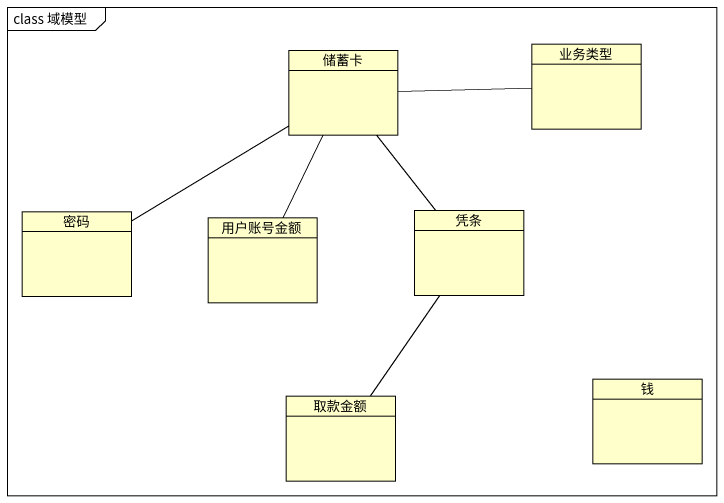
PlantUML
@startuml
mainframe class 域模型
hide circle
hide empty members
class 储蓄卡
class 业务类型
class 密码
class 用户账号金额
class 凭条
class 钱
class 取款金额
储蓄卡 -right- 业务类型
储蓄卡 -- 密码
储蓄卡 -- 用户账号金额
储蓄卡 -- 凭条
凭条 -- 取款金额
@enduml
